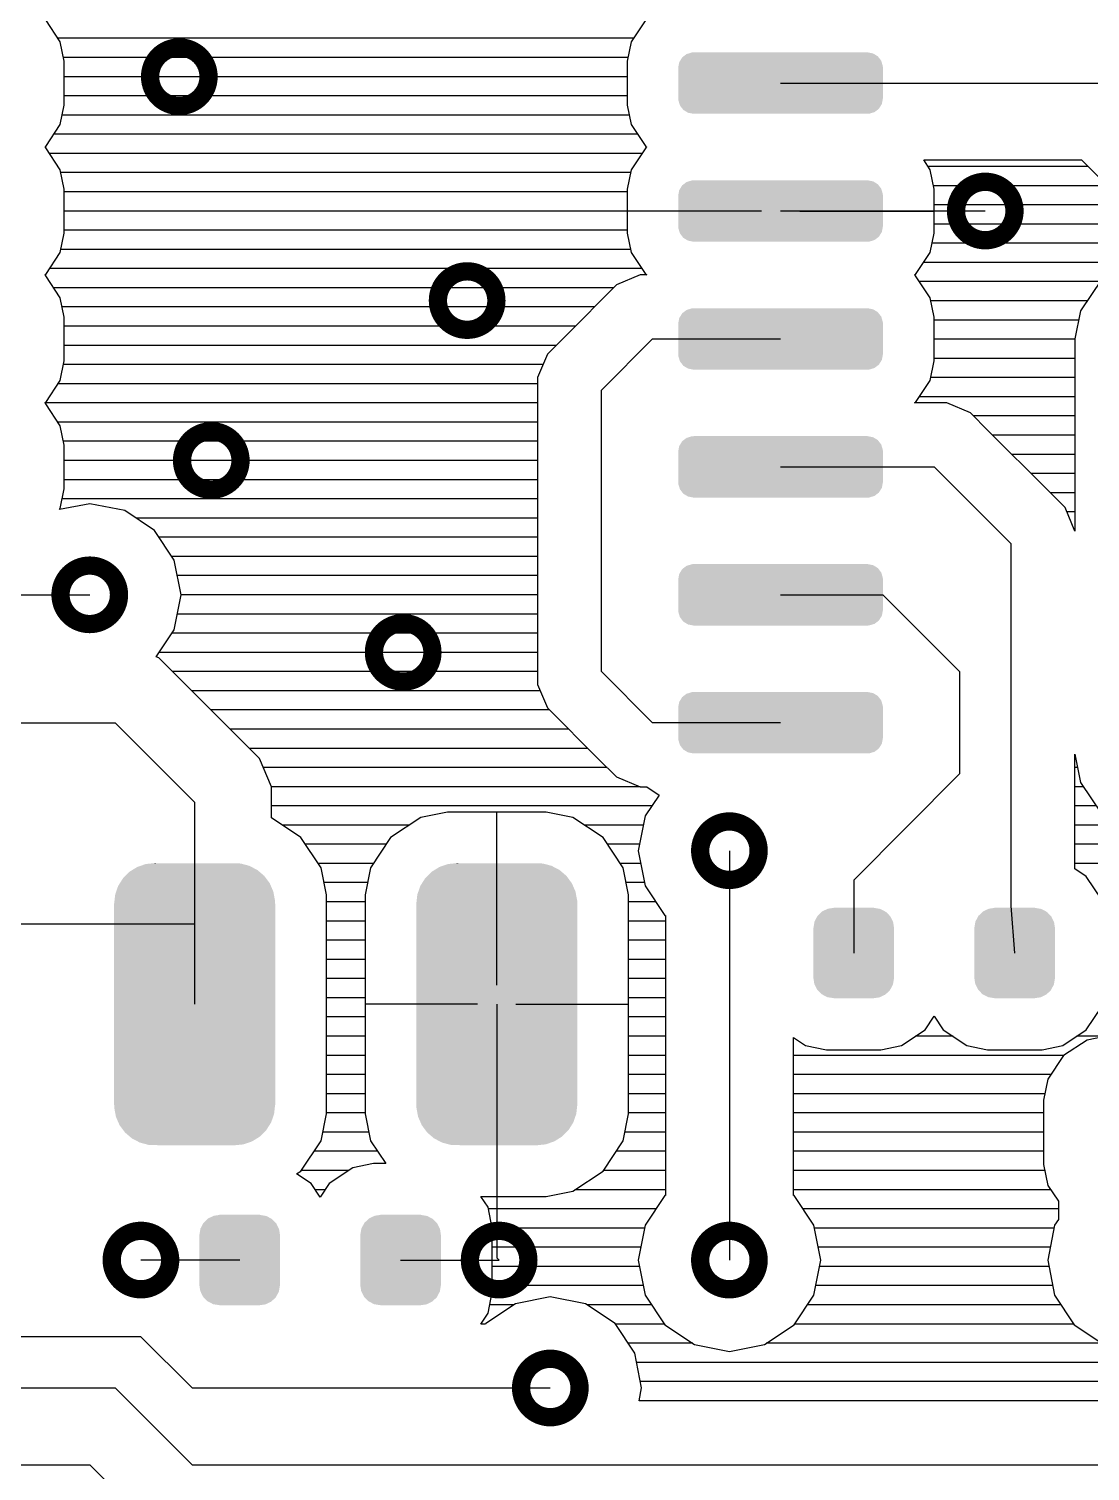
# Model space of a CAD drawing. Extents: x 295 to 953, y 10 to 290.
# Drawn here: x 742.88 to 763.95, y 175.03 to 203.66 of the extents above; entities that cross this region are included whole.
import ezdxf

# ---------------------------------------------------------------- set-up
doc = ezdxf.new("R2010")
doc.units = 0
doc.header["$LTSCALE"] = 5
doc.header["$MEASUREMENT"] = 0
doc.layers.get('0').update_dxf_attribs({"linetype": 'CONTINUOUS', "lineweight": 25})

msp = doc.modelspace()

# ---------------------------------------------------------------- linework, layer by layer
for p, q in [((743.505, 203.406), (743.215, 203.843)), ((755.128, 203.843), (754.838, 203.406)), ((754.884, 203.477), (743.459, 203.477)), ((743.581, 203.02), (743.505, 203.406)), ((754.838, 203.406), (754.757, 203.02)), ((754.772, 203.096), (743.566, 203.096)), ((743.581, 202.151), (743.581, 203.02)), ((754.757, 203.02), (754.757, 202.151)), ((754.757, 202.715), (743.581, 202.715)), ((757.805, 202.588), (764.409, 202.588)), ((754.757, 202.334), (743.581, 202.334)), ((743.505, 201.765), (743.581, 202.151)), ((754.798, 201.953), (743.54, 201.953)), ((754.757, 202.151), (754.838, 201.765)), ((743.215, 201.328), (743.505, 201.765)), ((754.838, 201.765), (755.128, 201.328)), ((743.195, 201.318), (743.215, 201.328)), ((743.215, 201.303), (743.195, 201.318)), ((754.965, 201.572), (743.373, 201.572)), ((755.128, 201.328), (755.148, 201.318)), ((755.148, 201.318), (755.128, 201.303)), ((743.505, 200.866), (743.215, 201.303)), ((755.052, 201.191), (743.292, 201.191)), ((755.128, 201.303), (754.838, 200.866)), ((760.65, 201.064), (763.779, 201.064)), ((760.777, 200.866), (760.65, 201.064)), ((763.779, 201.064), (764.917, 199.921)), ((743.581, 200.48), (743.505, 200.866)), ((754.823, 200.81), (743.515, 200.81)), ((754.838, 200.866), (754.757, 200.48)), ((763.911, 200.932), (760.736, 200.932)), ((760.853, 200.48), (760.777, 200.866)), ((743.581, 199.611), (743.581, 200.48)), ((754.757, 200.48), (754.757, 199.611)), ((764.292, 200.551), (760.843, 200.551)), ((760.853, 199.611), (760.853, 200.48)), ((754.757, 200.429), (743.581, 200.429)), ((764.673, 200.17), (760.853, 200.17)), ((754.757, 200.048), (743.581, 200.048)), ((757.424, 200.048), (754.757, 200.048)), ((761.869, 200.048), (757.805, 200.048)), ((758.186, 200.048), (760.853, 200.048)), ((743.505, 199.225), (743.581, 199.611)), ((754.757, 199.667), (743.581, 199.667)), ((754.757, 199.611), (754.838, 199.225)), ((760.777, 199.225), (760.853, 199.611)), ((764.917, 199.789), (760.853, 199.789)), ((764.917, 199.408), (760.818, 199.408)), ((743.215, 198.788), (743.505, 199.225)), ((754.823, 199.286), (743.515, 199.286)), ((754.838, 199.225), (755.128, 198.788)), ((760.487, 198.788), (760.777, 199.225)), ((764.678, 199.027), (760.645, 199.027)), ((743.195, 198.778), (743.215, 198.788)), ((743.215, 198.763), (743.195, 198.778)), ((743.505, 198.326), (743.215, 198.763)), ((755.052, 198.905), (743.292, 198.905)), ((755.016, 198.778), (754.549, 198.58)), ((755.148, 198.778), (755.016, 198.778)), ((755.128, 198.788), (755.148, 198.778)), ((760.467, 198.778), (760.487, 198.788)), ((760.487, 198.763), (760.467, 198.778)), ((760.777, 198.326), (760.487, 198.763)), ((754.488, 198.524), (743.373, 198.524)), ((754.549, 198.58), (753.533, 197.564)), ((764.15, 198.646), (760.564, 198.646)), ((764.181, 198.697), (763.759, 198.067)), ((743.581, 197.94), (743.505, 198.326)), ((760.853, 197.94), (760.777, 198.326)), ((763.896, 198.265), (760.792, 198.265)), ((754.107, 198.143), (743.54, 198.143)), ((743.581, 197.071), (743.581, 197.94)), ((760.853, 197.071), (760.853, 197.94)), ((763.723, 197.884), (760.853, 197.884)), ((763.759, 198.067), (763.647, 197.508)), ((753.726, 197.762), (743.581, 197.762)), ((753.345, 197.381), (743.581, 197.381)), ((753.533, 197.564), (753.177, 197.208)), ((754.249, 196.492), (755.265, 197.508)), ((755.265, 197.508), (757.805, 197.508)), ((763.647, 197.503), (760.853, 197.503)), ((763.647, 197.508), (763.647, 193.693)), ((743.505, 196.685), (743.581, 197.071)), ((753.177, 197.208), (752.979, 196.741)), ((760.777, 196.685), (760.853, 197.071)), ((763.647, 197.122), (760.853, 197.122)), ((753.086, 197), (743.566, 197)), ((752.979, 196.741), (752.979, 191.153)), ((763.647, 196.741), (760.792, 196.741)), ((743.215, 196.248), (743.505, 196.685)), ((752.979, 196.619), (743.459, 196.619)), ((754.249, 190.904), (754.249, 196.492)), ((760.487, 196.248), (760.777, 196.685)), ((743.195, 196.238), (743.215, 196.248)), ((752.979, 196.238), (743.195, 196.238)), ((743.215, 196.223), (743.195, 196.238)), ((743.505, 195.786), (743.215, 196.223)), ((760.467, 196.238), (760.487, 196.248)), ((761.107, 196.238), (760.467, 196.238)), ((763.647, 196.36), (760.564, 196.36)), ((761.574, 196.04), (761.107, 196.238)), ((761.93, 195.684), (761.574, 196.04)), ((763.647, 195.979), (761.635, 195.979)), ((752.979, 195.857), (743.459, 195.857)), ((743.581, 195.4), (743.505, 195.786)), ((763.098, 194.516), (761.93, 195.684)), ((763.647, 195.598), (762.016, 195.598)), ((752.979, 195.476), (743.566, 195.476)), ((743.581, 194.531), (743.581, 195.4)), ((752.979, 195.095), (743.581, 195.095)), ((763.647, 195.217), (762.397, 195.217)), ((757.805, 194.968), (760.853, 194.968)), ((760.853, 194.968), (762.377, 193.444)), ((763.647, 194.836), (762.778, 194.836)), ((743.505, 194.145), (743.581, 194.531)), ((752.979, 194.714), (743.581, 194.714)), ((763.454, 194.16), (763.098, 194.516)), ((763.647, 194.455), (763.159, 194.455)), ((744.089, 194.236), (743.49, 194.12)), ((752.979, 194.333), (743.54, 194.333)), ((744.785, 194.099), (744.089, 194.236)), ((763.647, 193.693), (763.454, 194.16)), ((743.49, 194.12), (743.505, 194.145)), ((745.374, 193.708), (744.785, 194.099)), ((752.979, 193.952), (745.009, 193.952)), ((763.647, 194.074), (763.49, 194.074)), ((745.766, 193.119), (745.374, 193.708)), ((752.979, 193.571), (745.466, 193.571)), ((762.377, 193.444), (762.377, 186.256)), ((752.979, 193.19), (745.72, 193.19)), ((745.903, 192.428), (745.766, 193.119)), ((752.979, 192.809), (745.826, 192.809)), ((740.533, 192.428), (744.089, 192.428)), ((745.766, 191.732), (745.903, 192.428)), ((752.979, 192.428), (745.903, 192.428)), ((757.805, 192.428), (759.837, 192.428)), ((759.837, 192.428), (761.361, 190.904)), ((752.979, 192.047), (745.826, 192.047)), ((745.41, 191.199), (745.766, 191.732)), ((752.979, 191.666), (745.72, 191.666)), ((745.461, 191.178), (745.41, 191.199)), ((745.893, 190.747), (745.461, 191.178)), ((752.979, 191.285), (745.466, 191.285)), ((752.979, 191.153), (752.979, 190.65)), ((752.979, 190.904), (745.74, 190.904)), ((747.036, 189.604), (745.893, 190.747)), ((755.265, 189.888), (754.249, 190.904)), ((761.361, 190.904), (761.361, 188.872)), ((753.035, 190.523), (746.121, 190.523)), ((752.979, 190.65), (753.177, 190.183)), ((753.177, 190.183), (754.193, 189.167)), ((740.533, 189.888), (744.597, 189.888)), ((744.597, 189.888), (746.172, 188.313)), ((753.218, 190.142), (746.502, 190.142)), ((757.805, 189.888), (755.265, 189.888)), ((753.599, 189.761), (746.883, 189.761)), ((747.462, 189.177), (747.036, 189.604)), ((753.98, 189.38), (747.264, 189.38)), ((747.696, 188.618), (747.462, 189.177)), ((754.361, 188.999), (747.538, 188.999)), ((754.193, 189.167), (754.549, 188.811)), ((763.647, 186.987), (763.647, 189.263)), ((763.647, 189.263), (763.759, 188.704)), ((763.703, 188.999), (763.647, 188.999)), ((754.549, 188.811), (755.016, 188.618)), ((759.258, 186.764), (761.361, 188.872)), ((755.016, 188.618), (747.696, 188.618)), ((747.696, 188.008), (747.696, 188.618)), ((755.016, 188.618), (755.148, 188.618)), ((755.392, 188.45), (755.118, 188.039)), ((755.148, 188.618), (755.392, 188.45)), ((763.82, 188.618), (763.647, 188.618)), ((763.759, 188.704), (764.181, 188.074)), ((746.172, 188.313), (746.172, 184.3)), ((755.245, 188.237), (747.696, 188.237)), ((764.074, 188.237), (763.647, 188.237)), ((747.696, 187.998), (747.696, 188.008)), ((748.28, 187.607), (747.696, 187.998)), ((750.434, 187.856), (747.909, 187.856)), ((750.663, 188.008), (750.063, 187.607)), ((751.191, 188.115), (750.663, 188.008)), ((753.152, 188.115), (751.191, 188.115)), ((752.171, 184.681), (752.171, 188.115)), ((753.68, 188.008), (753.152, 188.115)), ((754.28, 187.607), (753.68, 188.008)), ((755.082, 187.856), (753.914, 187.856)), ((755.118, 188.039), (754.981, 187.348)), ((764.511, 187.856), (763.647, 187.856)), ((748.681, 187.008), (748.28, 187.607)), ((750.063, 187.607), (749.662, 187.008)), ((754.681, 187.008), (754.28, 187.607)), ((749.972, 187.475), (748.372, 187.475)), ((755.006, 187.475), (754.371, 187.475)), ((754.981, 187.348), (755.118, 186.652)), ((756.789, 187.348), (756.789, 179.22)), ((771.821, 187.475), (763.647, 187.475)), ((749.718, 187.094), (748.626, 187.094)), ((748.788, 186.474), (748.681, 187.008)), ((749.662, 187.008), (749.555, 186.474)), ((755.031, 187.094), (754.625, 187.094)), ((754.788, 186.474), (754.681, 187.008)), ((771.928, 187.094), (763.647, 187.094)), ((749.601, 186.713), (748.742, 186.713)), ((755.108, 186.713), (754.742, 186.713)), ((759.258, 186.764), (759.258, 185.316)), ((763.876, 186.835), (763.647, 186.987)), ((764.191, 186.368), (763.876, 186.835)), ((748.788, 182.121), (748.788, 186.474)), ((749.555, 186.474), (749.555, 182.121)), ((754.788, 182.121), (754.788, 186.474)), ((755.118, 186.652), (755.509, 186.063)), ((749.555, 186.332), (748.788, 186.332)), ((755.331, 186.332), (754.788, 186.332)), ((762.377, 186.256), (762.453, 185.316)), ((740.533, 185.895), (746.172, 185.895)), ((746.172, 185.895), (746.172, 184.3)), ((749.555, 185.951), (748.788, 185.951)), ((755.519, 185.951), (754.788, 185.951)), ((755.509, 186.063), (755.519, 186.058)), ((755.519, 186.058), (755.519, 180.505)), ((749.555, 185.57), (748.788, 185.57)), ((755.519, 185.57), (754.788, 185.57)), ((749.555, 185.189), (748.788, 185.189)), ((755.519, 185.189), (754.788, 185.189)), ((749.555, 184.808), (748.788, 184.808)), ((755.519, 184.808), (754.788, 184.808)), ((749.555, 184.427), (748.788, 184.427)), ((755.519, 184.427), (754.788, 184.427)), ((751.79, 184.3), (749.555, 184.3)), ((752.171, 184.3), (752.171, 179.266)), ((752.552, 184.3), (754.788, 184.3)), ((763.876, 183.792), (764.191, 184.259)), ((749.555, 184.046), (748.788, 184.046)), ((752.171, 183.919), (752.171, 180.48)), ((755.519, 184.046), (754.788, 184.046)), ((760.675, 183.792), (760.853, 184.061)), ((760.868, 184.046), (760.843, 184.046)), ((760.853, 184.061), (761.036, 183.792)), ((749.555, 183.665), (748.788, 183.665)), ((755.519, 183.665), (754.788, 183.665)), ((758.059, 180.505), (758.059, 183.64)), ((758.059, 183.64), (758.303, 183.482)), ((760.208, 183.482), (760.675, 183.792)), ((761.229, 183.665), (760.482, 183.665)), ((761.036, 183.792), (761.503, 183.482)), ((763.408, 183.482), (763.876, 183.792)), ((763.891, 183.589), (763.424, 183.279)), ((764.247, 183.665), (763.683, 183.665)), ((764.302, 183.675), (763.891, 183.589)), ((749.555, 183.284), (748.788, 183.284)), ((755.519, 183.284), (754.788, 183.284)), ((763.429, 183.284), (758.059, 183.284)), ((758.303, 183.482), (758.714, 183.396)), ((758.714, 183.396), (759.796, 183.396)), ((759.796, 183.396), (760.208, 183.482)), ((761.503, 183.482), (761.915, 183.396)), ((761.915, 183.396), (762.997, 183.396)), ((762.997, 183.396), (763.408, 183.482)), ((763.424, 183.279), (763.109, 182.812)), ((749.555, 182.903), (748.788, 182.903)), ((755.519, 182.903), (754.788, 182.903)), ((763.17, 182.903), (758.059, 182.903)), ((763.109, 182.812), (763.027, 182.395)), ((749.555, 182.522), (748.788, 182.522)), ((755.519, 182.522), (754.788, 182.522)), ((763.053, 182.522), (758.059, 182.522)), ((749.555, 182.141), (748.788, 182.141)), ((755.519, 182.141), (754.788, 182.141)), ((763.027, 182.141), (758.059, 182.141)), ((763.027, 182.395), (763.027, 181.12)), ((748.681, 181.587), (748.788, 182.121)), ((749.555, 182.121), (749.662, 181.587)), ((754.681, 181.587), (754.788, 182.121)), ((748.28, 180.988), (748.681, 181.587)), ((749.626, 181.76), (748.717, 181.76)), ((749.662, 181.587), (749.967, 181.135)), ((754.28, 180.988), (754.681, 181.587)), ((755.519, 181.76), (754.716, 181.76)), ((763.027, 181.76), (758.059, 181.76)), ((749.804, 181.379), (748.539, 181.379)), ((755.519, 181.379), (754.539, 181.379)), ((763.027, 181.379), (758.059, 181.379)), ((748.194, 180.932), (748.28, 180.988)), ((749.23, 180.998), (748.285, 180.998)), ((749.311, 181.049), (748.844, 180.739)), ((749.723, 181.135), (749.311, 181.049)), ((749.967, 181.135), (749.723, 181.135)), ((753.68, 180.587), (754.28, 180.988)), ((755.519, 180.998), (754.285, 180.998)), ((763.053, 180.998), (758.059, 180.998)), ((763.027, 181.12), (763.109, 180.703)), ((748.483, 180.739), (748.194, 180.932)), ((748.661, 180.47), (748.483, 180.739)), ((748.844, 180.739), (748.661, 180.47)), ((763.109, 180.703), (763.322, 180.388)), ((748.758, 180.617), (748.57, 180.617)), ((751.999, 180.272), (751.856, 180.48)), ((751.856, 180.48), (753.152, 180.48)), ((753.152, 180.48), (753.68, 180.587)), ((755.519, 180.617), (753.721, 180.617)), ((755.509, 180.5), (755.118, 179.911)), ((755.519, 180.505), (755.509, 180.5)), ((763.17, 180.617), (758.059, 180.617)), ((758.074, 180.5), (758.059, 180.505)), ((758.466, 179.911), (758.074, 180.5)), ((752.08, 179.855), (751.999, 180.272)), ((755.331, 180.236), (752.004, 180.236)), ((763.322, 180.236), (758.252, 180.236)), ((763.322, 180.388), (763.322, 180.023)), ((755.108, 179.855), (752.08, 179.855)), ((752.08, 178.58), (752.08, 179.855)), ((755.118, 179.911), (754.981, 179.22)), ((758.603, 179.22), (758.466, 179.911)), ((763.236, 179.855), (758.476, 179.855)), ((763.246, 179.911), (763.109, 179.22)), ((763.322, 180.023), (763.246, 179.911)), ((755.031, 179.474), (752.08, 179.474)), ((752.171, 179.266), (752.217, 179.22)), ((763.159, 179.474), (758.552, 179.474)), ((747.066, 179.22), (745.105, 179.22)), ((750.261, 179.22), (752.217, 179.22)), ((750.642, 179.22), (752.08, 179.22)), ((755.006, 179.093), (752.08, 179.093)), ((754.981, 179.22), (755.118, 178.524)), ((758.466, 178.524), (758.603, 179.22)), ((763.134, 179.093), (758.577, 179.093)), ((763.109, 179.22), (763.246, 178.524)), ((755.082, 178.712), (752.08, 178.712)), ((763.21, 178.712), (758.501, 178.712)), ((751.999, 178.163), (752.08, 178.58)), ((753.233, 178.488), (752.542, 178.351)), ((753.929, 178.351), (753.233, 178.488)), ((755.118, 178.524), (755.509, 177.935)), ((758.074, 177.935), (758.466, 178.524)), ((763.246, 178.524), (763.637, 177.935)), ((751.851, 177.95), (751.999, 178.163)), ((752.542, 178.351), (751.953, 177.96)), ((752.507, 178.331), (752.029, 178.331)), ((754.518, 177.96), (753.929, 178.351)), ((755.245, 178.331), (753.965, 178.331)), ((763.373, 178.331), (758.339, 178.331)), ((751.948, 177.95), (751.851, 177.95)), ((751.948, 177.95), (751.851, 177.95)), ((751.953, 177.96), (751.948, 177.95)), ((754.91, 177.371), (754.518, 177.96)), ((755.504, 177.95), (754.523, 177.95)), ((755.509, 177.935), (756.098, 177.544)), ((757.485, 177.544), (758.074, 177.935)), ((763.632, 177.95), (758.079, 177.95)), ((763.637, 177.935), (764.226, 177.544)), ((745.105, 177.696), (736.977, 177.696)), ((745.105, 177.696), (746.121, 176.68)), ((756.063, 177.569), (754.783, 177.569)), ((756.098, 177.544), (756.789, 177.406)), ((756.789, 177.406), (757.485, 177.544)), ((764.191, 177.569), (757.521, 177.569)), ((755.047, 176.68), (754.91, 177.371)), ((775.702, 177.188), (754.945, 177.188)), ((775.646, 176.807), (755.021, 176.807)), ((734.437, 176.68), (744.597, 176.68)), ((744.597, 176.68), (746.121, 175.156)), ((746.121, 176.68), (753.233, 176.68)), ((754.996, 176.426), (755.047, 176.68)), ((775.265, 176.426), (754.996, 176.426)), ((775.265, 176.426), (754.996, 176.426)), ((727.071, 175.156), (744.089, 175.156)), ((744.089, 175.156), (745.613, 173.632)), ((746.121, 175.156), (775.788, 175.156))]:
    msp.add_line(p, q)
at = {"const_width": 0.363}
for points in [[(746.448, 202.715, -1), (745.287, 202.715, -1)], [(762.45, 200.048, -1), (761.289, 200.048, -1)], [(752.163, 198.27, -1), (751.002, 198.27, -1)], [(747.083, 195.095, -1), (745.922, 195.095, -1)], [(744.67, 192.428, -1), (743.509, 192.428, -1)], [(750.893, 191.285, -1), (749.732, 191.285, -1)], [(757.37, 187.348, -1), (756.209, 187.348, -1)], [(745.686, 179.22, -1), (744.525, 179.22, -1)], [(752.798, 179.22, -1), (751.637, 179.22, -1)], [(757.37, 179.22, -1), (756.209, 179.22, -1)], [(753.814, 176.68, -1), (752.653, 176.68, -1)]]:
    msp.add_lwpolyline(points, format="xyb", close=True, dxfattribs=at)
for points in [[(759.813, 203.002), (759.804, 203.032), (755.793, 203.002), (755.812, 203.032)], [(759.804, 203.032), (759.754, 203.096), (755.812, 203.032), (755.851, 203.096)], [(759.754, 203.096), (759.736, 203.12), (755.851, 203.096), (755.881, 203.12)], [(759.736, 203.12), (759.663, 203.164), (755.881, 203.12), (755.939, 203.164)], [(759.663, 203.164), (759.641, 203.177), (755.939, 203.164), (755.984, 203.177)], [(759.641, 203.177), (759.542, 203.196), (755.984, 203.177), (756.045, 203.196)], [(759.542, 203.196), (759.532, 203.198), (756.045, 203.196), (756.078, 203.198)], [(759.837, 202.893), (759.835, 202.926), (755.773, 202.893), (755.779, 202.926)], [(759.837, 202.283), (759.837, 202.893), (755.773, 202.283), (755.773, 202.893)], [(759.835, 202.926), (759.813, 203.002), (755.779, 202.926), (755.793, 203.002)], [(759.831, 202.25), (759.837, 202.283), (755.775, 202.25), (755.773, 202.283)], [(759.817, 202.174), (759.831, 202.25), (755.798, 202.174), (755.775, 202.25)], [(759.799, 202.144), (759.817, 202.174), (755.807, 202.144), (755.798, 202.174)], [(759.759, 202.08), (759.799, 202.144), (755.856, 202.08), (755.807, 202.144)], [(759.729, 202.056), (759.759, 202.08), (755.874, 202.056), (755.856, 202.08)], [(759.671, 202.012), (759.729, 202.056), (755.947, 202.012), (755.874, 202.056)], [(759.627, 201.999), (759.671, 202.012), (755.969, 201.999), (755.947, 202.012)], [(759.565, 201.98), (759.627, 201.999), (756.068, 201.98), (755.969, 201.999)], [(759.532, 201.978), (759.565, 201.98), (756.078, 201.978), (756.068, 201.98)], [(759.835, 200.386), (759.813, 200.462), (755.779, 200.386), (755.793, 200.462)], [(759.813, 200.462), (759.804, 200.492), (755.793, 200.462), (755.812, 200.492)], [(759.804, 200.492), (759.754, 200.556), (755.812, 200.492), (755.851, 200.556)], [(759.754, 200.556), (759.736, 200.58), (755.851, 200.556), (755.881, 200.58)], [(759.736, 200.58), (759.663, 200.624), (755.881, 200.58), (755.939, 200.624)], [(759.663, 200.624), (759.641, 200.637), (755.939, 200.624), (755.984, 200.637)], [(759.641, 200.637), (759.542, 200.656), (755.984, 200.637), (756.045, 200.656)], [(759.542, 200.656), (759.532, 200.658), (756.045, 200.656), (756.078, 200.658)], [(759.837, 200.353), (759.835, 200.386), (755.773, 200.353), (755.779, 200.386)], [(759.837, 199.743), (759.837, 200.353), (755.773, 199.743), (755.773, 200.353)], [(759.831, 199.71), (759.837, 199.743), (755.775, 199.71), (755.773, 199.743)], [(759.817, 199.634), (759.831, 199.71), (755.798, 199.634), (755.775, 199.71)], [(759.799, 199.604), (759.817, 199.634), (755.807, 199.604), (755.798, 199.634)], [(759.759, 199.54), (759.799, 199.604), (755.856, 199.54), (755.807, 199.604)], [(759.729, 199.516), (759.759, 199.54), (755.874, 199.516), (755.856, 199.54)], [(759.671, 199.472), (759.729, 199.516), (755.947, 199.472), (755.874, 199.516)], [(759.627, 199.459), (759.671, 199.472), (755.969, 199.459), (755.947, 199.472)], [(759.565, 199.44), (759.627, 199.459), (756.068, 199.44), (755.969, 199.459)], [(759.532, 199.438), (759.565, 199.44), (756.078, 199.438), (756.068, 199.44)], [(759.835, 197.846), (759.813, 197.922), (755.779, 197.846), (755.793, 197.922)], [(759.813, 197.922), (759.804, 197.952), (755.793, 197.922), (755.812, 197.952)], [(759.804, 197.952), (759.754, 198.016), (755.812, 197.952), (755.851, 198.016)], [(759.754, 198.016), (759.736, 198.04), (755.851, 198.016), (755.881, 198.04)], [(759.736, 198.04), (759.663, 198.084), (755.881, 198.04), (755.939, 198.084)], [(759.663, 198.084), (759.641, 198.097), (755.939, 198.084), (755.984, 198.097)], [(759.641, 198.097), (759.542, 198.116), (755.984, 198.097), (756.045, 198.116)], [(759.542, 198.116), (759.532, 198.118), (756.045, 198.116), (756.078, 198.118)], [(759.837, 197.813), (759.835, 197.846), (755.773, 197.813), (755.779, 197.846)], [(759.837, 197.203), (759.837, 197.813), (755.773, 197.203), (755.773, 197.813)], [(759.831, 197.17), (759.837, 197.203), (755.775, 197.17), (755.773, 197.203)], [(759.817, 197.094), (759.831, 197.17), (755.798, 197.094), (755.775, 197.17)], [(759.799, 197.064), (759.817, 197.094), (755.807, 197.064), (755.798, 197.094)], [(759.759, 197), (759.799, 197.064), (755.856, 197), (755.807, 197.064)], [(759.729, 196.976), (759.759, 197), (755.874, 196.976), (755.856, 197)], [(759.671, 196.932), (759.729, 196.976), (755.947, 196.932), (755.874, 196.976)], [(759.627, 196.919), (759.671, 196.932), (755.969, 196.919), (755.947, 196.932)], [(759.565, 196.9), (759.627, 196.919), (756.068, 196.9), (755.969, 196.919)], [(759.532, 196.898), (759.565, 196.9), (756.078, 196.898), (756.068, 196.9)], [(759.837, 195.273), (759.835, 195.306), (755.773, 195.273), (755.779, 195.306)], [(759.835, 195.306), (759.813, 195.382), (755.779, 195.306), (755.793, 195.382)], [(759.813, 195.382), (759.804, 195.412), (755.793, 195.382), (755.812, 195.412)], [(759.804, 195.412), (759.754, 195.476), (755.812, 195.412), (755.851, 195.476)], [(759.754, 195.476), (759.736, 195.5), (755.851, 195.476), (755.881, 195.5)], [(759.736, 195.5), (759.663, 195.544), (755.881, 195.5), (755.939, 195.544)], [(759.663, 195.544), (759.641, 195.557), (755.939, 195.544), (755.984, 195.557)], [(759.641, 195.557), (759.542, 195.576), (755.984, 195.557), (756.045, 195.576)], [(759.542, 195.576), (759.532, 195.578), (756.045, 195.576), (756.078, 195.578)], [(759.837, 194.663), (759.837, 195.273), (755.773, 194.663), (755.773, 195.273)], [(759.831, 194.63), (759.837, 194.663), (755.775, 194.63), (755.773, 194.663)], [(759.817, 194.554), (759.831, 194.63), (755.798, 194.554), (755.775, 194.63)], [(759.799, 194.524), (759.817, 194.554), (755.807, 194.524), (755.798, 194.554)], [(759.759, 194.46), (759.799, 194.524), (755.856, 194.46), (755.807, 194.524)], [(759.729, 194.436), (759.759, 194.46), (755.874, 194.436), (755.856, 194.46)], [(759.671, 194.392), (759.729, 194.436), (755.947, 194.392), (755.874, 194.436)], [(759.627, 194.379), (759.671, 194.392), (755.969, 194.379), (755.947, 194.392)], [(759.565, 194.36), (759.627, 194.379), (756.068, 194.36), (755.969, 194.379)], [(759.532, 194.358), (759.565, 194.36), (756.078, 194.358), (756.068, 194.36)], [(759.663, 193.004), (759.641, 193.017), (755.939, 193.004), (755.984, 193.017)], [(759.641, 193.017), (759.542, 193.036), (755.984, 193.017), (756.045, 193.036)], [(759.542, 193.036), (759.532, 193.038), (756.045, 193.036), (756.078, 193.038)], [(759.837, 192.733), (759.835, 192.766), (755.773, 192.733), (755.779, 192.766)], [(759.837, 192.123), (759.837, 192.733), (755.773, 192.123), (755.773, 192.733)], [(759.835, 192.766), (759.813, 192.842), (755.779, 192.766), (755.793, 192.842)], [(759.813, 192.842), (759.804, 192.872), (755.793, 192.842), (755.812, 192.872)], [(759.804, 192.872), (759.754, 192.936), (755.812, 192.872), (755.851, 192.936)], [(759.754, 192.936), (759.736, 192.96), (755.851, 192.936), (755.881, 192.96)], [(759.736, 192.96), (759.663, 193.004), (755.881, 192.96), (755.939, 193.004)], [(759.831, 192.09), (759.837, 192.123), (755.775, 192.09), (755.773, 192.123)], [(759.817, 192.014), (759.831, 192.09), (755.798, 192.014), (755.775, 192.09)], [(759.799, 191.984), (759.817, 192.014), (755.807, 191.984), (755.798, 192.014)], [(759.759, 191.92), (759.799, 191.984), (755.856, 191.92), (755.807, 191.984)], [(759.729, 191.896), (759.759, 191.92), (755.874, 191.896), (755.856, 191.92)], [(759.671, 191.852), (759.729, 191.896), (755.947, 191.852), (755.874, 191.896)], [(759.627, 191.839), (759.671, 191.852), (755.969, 191.839), (755.947, 191.852)], [(759.565, 191.82), (759.627, 191.839), (756.068, 191.82), (755.969, 191.839)], [(759.532, 191.818), (759.565, 191.82), (756.078, 191.818), (756.068, 191.82)], [(759.736, 190.42), (759.663, 190.464), (755.881, 190.42), (755.939, 190.464)], [(759.663, 190.464), (759.641, 190.477), (755.939, 190.464), (755.984, 190.477)], [(759.641, 190.477), (759.542, 190.496), (755.984, 190.477), (756.045, 190.496)], [(759.542, 190.496), (759.532, 190.498), (756.045, 190.496), (756.078, 190.498)], [(759.837, 190.193), (759.835, 190.226), (755.773, 190.193), (755.779, 190.226)], [(759.837, 189.583), (759.837, 190.193), (755.773, 189.583), (755.773, 190.193)], [(759.835, 190.226), (759.813, 190.302), (755.779, 190.226), (755.793, 190.302)], [(759.813, 190.302), (759.804, 190.332), (755.793, 190.302), (755.812, 190.332)], [(759.804, 190.332), (759.754, 190.396), (755.812, 190.332), (755.851, 190.396)], [(759.754, 190.396), (759.736, 190.42), (755.851, 190.396), (755.881, 190.42)], [(759.831, 189.55), (759.837, 189.583), (755.775, 189.55), (755.773, 189.583)], [(759.817, 189.474), (759.831, 189.55), (755.798, 189.474), (755.775, 189.55)], [(759.799, 189.444), (759.817, 189.474), (755.807, 189.444), (755.798, 189.474)], [(759.759, 189.38), (759.799, 189.444), (755.856, 189.38), (755.807, 189.444)], [(759.729, 189.356), (759.759, 189.38), (755.874, 189.356), (755.856, 189.38)], [(759.671, 189.312), (759.729, 189.356), (755.947, 189.312), (755.874, 189.356)], [(759.627, 189.299), (759.671, 189.312), (755.969, 189.299), (755.947, 189.312)], [(759.565, 189.28), (759.627, 189.299), (756.068, 189.28), (755.969, 189.299)], [(759.532, 189.278), (759.565, 189.28), (756.078, 189.278), (756.068, 189.28)], [(747.419, 186.963), (747.303, 187.024), (744.933, 186.963), (745.031, 187.024)], [(747.303, 187.024), (747.26, 187.047), (745.031, 187.024), (745.098, 187.047)], [(747.26, 187.047), (747.125, 187.083), (745.098, 187.047), (745.202, 187.083)], [(747.125, 187.083), (747.086, 187.093), (745.202, 187.083), (745.301, 187.093)], [(747.086, 187.093), (746.906, 187.099), (745.301, 187.093), (745.358, 187.099)], [(745.437, 187.099), (745.381, 187.101), (745.358, 187.099), (745.381, 187.101)], [(753.419, 186.963), (753.303, 187.024), (750.933, 186.963), (751.031, 187.024)], [(753.303, 187.024), (753.259, 187.047), (751.031, 187.024), (751.097, 187.047)], [(753.259, 187.047), (753.125, 187.083), (751.097, 187.047), (751.201, 187.083)], [(753.125, 187.083), (753.085, 187.093), (751.201, 187.083), (751.301, 187.093)], [(753.085, 187.093), (752.905, 187.099), (751.301, 187.093), (751.357, 187.099)], [(751.436, 187.099), (751.38, 187.101), (751.357, 187.099), (751.38, 187.101)], [(747.663, 186.701), (747.588, 186.802), (744.687, 186.701), (744.751, 186.802)], [(747.588, 186.802), (747.556, 186.846), (744.751, 186.802), (744.794, 186.846)], [(747.556, 186.846), (747.459, 186.929), (744.794, 186.846), (744.878, 186.929)], [(747.459, 186.929), (747.419, 186.963), (744.878, 186.929), (744.933, 186.963)], [(753.662, 186.701), (753.587, 186.802), (750.686, 186.701), (750.75, 186.802)], [(753.587, 186.802), (753.555, 186.846), (750.75, 186.802), (750.794, 186.846)], [(753.555, 186.846), (753.458, 186.929), (750.794, 186.846), (750.878, 186.929)], [(753.458, 186.929), (753.419, 186.963), (750.878, 186.929), (750.933, 186.963)], [(747.767, 186.359), (747.745, 186.48), (744.581, 186.359), (744.595, 186.48)], [(747.745, 186.48), (747.734, 186.536), (744.595, 186.48), (744.614, 186.536)], [(747.734, 186.536), (747.685, 186.65), (744.614, 186.536), (744.654, 186.65)], [(747.685, 186.65), (747.663, 186.701), (744.654, 186.65), (744.687, 186.701)], [(753.767, 186.359), (753.744, 186.48), (750.58, 186.359), (750.594, 186.48)], [(753.744, 186.48), (753.734, 186.536), (750.594, 186.48), (750.614, 186.536)], [(753.734, 186.536), (753.684, 186.65), (750.614, 186.536), (750.654, 186.65)], [(753.684, 186.65), (753.662, 186.701), (750.654, 186.65), (750.686, 186.701)], [(747.772, 182.301), (747.772, 186.299), (744.572, 182.301), (744.572, 186.299)], [(747.77, 186.302), (747.767, 186.359), (744.574, 186.302), (744.581, 186.359)], [(747.77, 186.299), (747.77, 186.302), (744.574, 186.299), (744.574, 186.302)], [(753.772, 182.301), (753.772, 186.299), (750.571, 182.301), (750.571, 186.299)], [(753.769, 186.302), (753.767, 186.359), (750.574, 186.302), (750.58, 186.359)], [(753.769, 186.299), (753.769, 186.302), (750.574, 186.299), (750.574, 186.302)], [(759.897, 186.133), (759.881, 186.141), (758.622, 186.133), (758.63, 186.141)], [(759.881, 186.141), (759.785, 186.192), (758.63, 186.141), (758.736, 186.192)], [(759.785, 186.192), (759.759, 186.196), (758.736, 186.192), (758.745, 186.196)], [(759.759, 186.196), (759.659, 186.212), (758.745, 186.196), (758.857, 186.212)], [(759.659, 186.212), (759.659, 186.215), (758.857, 186.212), (758.857, 186.215)], [(763.093, 186.133), (763.077, 186.141), (761.817, 186.133), (761.826, 186.141)], [(763.077, 186.141), (762.98, 186.192), (761.826, 186.141), (761.931, 186.192)], [(762.98, 186.192), (762.954, 186.196), (761.931, 186.192), (761.94, 186.196)], [(762.954, 186.196), (762.855, 186.212), (761.94, 186.196), (762.052, 186.212)], [(762.855, 186.212), (762.855, 186.215), (762.052, 186.212), (762.052, 186.215)], [(760.058, 185.816), (760.041, 185.928), (758.458, 185.816), (758.477, 185.928)], [(760.041, 185.928), (760.035, 185.941), (758.477, 185.928), (758.479, 185.941)], [(760.035, 185.941), (759.986, 186.042), (758.479, 185.941), (758.533, 186.042)], [(759.986, 186.042), (759.975, 186.054), (758.533, 186.042), (758.539, 186.054)], [(759.975, 186.054), (759.897, 186.133), (758.539, 186.054), (758.622, 186.133)], [(763.253, 185.816), (763.236, 185.928), (761.653, 185.816), (761.672, 185.928)], [(763.236, 185.928), (763.23, 185.941), (761.672, 185.928), (761.674, 185.941)], [(763.23, 185.941), (763.181, 186.042), (761.674, 185.941), (761.728, 186.042)], [(763.181, 186.042), (763.17, 186.054), (761.728, 186.042), (761.734, 186.054)], [(763.17, 186.054), (763.093, 186.133), (761.734, 186.054), (761.817, 186.133)], [(760.058, 185.814), (760.058, 185.816), (758.458, 185.814), (758.458, 185.816)], [(760.058, 184.818), (760.058, 185.814), (758.458, 184.818), (758.458, 185.814)], [(763.253, 185.814), (763.253, 185.816), (761.653, 185.814), (761.653, 185.816)], [(763.253, 184.818), (763.253, 185.814), (761.653, 184.818), (761.653, 185.814)], [(760.058, 184.816), (760.058, 184.818), (758.458, 184.816), (758.458, 184.818)], [(760.039, 184.704), (760.058, 184.816), (758.475, 184.704), (758.458, 184.816)], [(760.037, 184.691), (760.039, 184.704), (758.481, 184.691), (758.475, 184.704)], [(763.253, 184.816), (763.253, 184.818), (761.653, 184.816), (761.653, 184.818)], [(763.234, 184.704), (763.253, 184.816), (761.67, 184.704), (761.653, 184.816)], [(763.232, 184.691), (763.234, 184.704), (761.677, 184.691), (761.67, 184.704)], [(759.983, 184.59), (760.037, 184.691), (758.53, 184.59), (758.481, 184.691)], [(759.977, 184.578), (759.983, 184.59), (758.541, 184.578), (758.53, 184.59)], [(759.894, 184.499), (759.977, 184.578), (758.619, 184.499), (758.541, 184.578)], [(759.886, 184.491), (759.894, 184.499), (758.635, 184.491), (758.619, 184.499)], [(759.78, 184.44), (759.886, 184.491), (758.731, 184.44), (758.635, 184.491)], [(759.771, 184.436), (759.78, 184.44), (758.757, 184.436), (758.731, 184.44)], [(759.659, 184.42), (759.771, 184.436), (758.857, 184.42), (758.757, 184.436)], [(759.659, 184.417), (759.659, 184.42), (758.857, 184.417), (758.857, 184.42)], [(763.179, 184.59), (763.232, 184.691), (761.726, 184.59), (761.677, 184.691)], [(763.173, 184.578), (763.179, 184.59), (761.737, 184.578), (761.726, 184.59)], [(763.09, 184.499), (763.173, 184.578), (761.814, 184.499), (761.737, 184.578)], [(763.081, 184.491), (763.09, 184.499), (761.83, 184.491), (761.814, 184.499)], [(762.975, 184.44), (763.081, 184.491), (761.927, 184.44), (761.83, 184.491)], [(762.966, 184.436), (762.975, 184.44), (761.953, 184.436), (761.927, 184.44)], [(762.855, 184.42), (762.966, 184.436), (762.052, 184.42), (761.953, 184.436)], [(762.855, 184.417), (762.855, 184.42), (762.052, 184.417), (762.052, 184.42)], [(747.77, 182.298), (747.77, 182.301), (744.574, 182.298), (744.574, 182.301)], [(747.763, 182.241), (747.77, 182.298), (744.576, 182.241), (744.574, 182.298)], [(747.749, 182.12), (747.763, 182.241), (744.599, 182.12), (744.576, 182.241)], [(753.769, 182.298), (753.769, 182.301), (750.574, 182.298), (750.574, 182.301)], [(753.763, 182.241), (753.769, 182.298), (750.576, 182.241), (750.574, 182.298)], [(753.749, 182.12), (753.763, 182.241), (750.598, 182.12), (750.576, 182.241)], [(747.73, 182.064), (747.749, 182.12), (744.609, 182.064), (744.599, 182.12)], [(747.69, 181.95), (747.73, 182.064), (744.659, 181.95), (744.609, 182.064)], [(747.657, 181.899), (747.69, 181.95), (744.681, 181.899), (744.659, 181.95)], [(747.593, 181.798), (747.657, 181.899), (744.756, 181.798), (744.681, 181.899)], [(753.729, 182.064), (753.749, 182.12), (750.609, 182.064), (750.598, 182.12)], [(753.689, 181.95), (753.729, 182.064), (750.659, 181.95), (750.609, 182.064)], [(753.657, 181.899), (753.689, 181.95), (750.681, 181.899), (750.659, 181.95)], [(753.593, 181.798), (753.657, 181.899), (750.755, 181.798), (750.681, 181.899)], [(747.549, 181.754), (747.593, 181.798), (744.788, 181.754), (744.756, 181.798)], [(747.466, 181.671), (747.549, 181.754), (744.885, 181.671), (744.788, 181.754)], [(747.411, 181.637), (747.466, 181.671), (744.925, 181.637), (744.885, 181.671)], [(747.313, 181.576), (747.411, 181.637), (745.041, 181.576), (744.925, 181.637)], [(747.246, 181.553), (747.313, 181.576), (745.084, 181.553), (745.041, 181.576)], [(747.142, 181.517), (747.246, 181.553), (745.219, 181.517), (745.084, 181.553)], [(753.549, 181.754), (753.593, 181.798), (750.788, 181.754), (750.755, 181.798)], [(753.465, 181.671), (753.549, 181.754), (750.885, 181.671), (750.788, 181.754)], [(753.41, 181.637), (753.465, 181.671), (750.924, 181.637), (750.885, 181.671)], [(753.312, 181.576), (753.41, 181.637), (751.04, 181.576), (750.924, 181.637)], [(753.246, 181.553), (753.312, 181.576), (751.084, 181.553), (751.04, 181.576)], [(753.142, 181.517), (753.246, 181.553), (751.218, 181.517), (751.084, 181.553)], [(747.044, 181.507), (747.142, 181.517), (745.258, 181.507), (745.219, 181.517)], [(746.987, 181.501), (747.044, 181.507), (745.438, 181.501), (745.258, 181.507)], [(746.963, 181.498), (746.987, 181.501), (746.963, 181.498), (746.906, 181.501)], [(753.043, 181.507), (753.142, 181.517), (751.258, 181.507), (751.218, 181.517)], [(752.987, 181.501), (753.043, 181.507), (751.438, 181.501), (751.258, 181.507)], [(752.963, 181.498), (752.987, 181.501), (752.963, 181.498), (752.905, 181.501)], [(747.849, 179.832), (747.843, 179.845), (746.285, 179.832), (746.287, 179.845)], [(747.843, 179.845), (747.794, 179.946), (746.287, 179.845), (746.341, 179.946)], [(747.794, 179.946), (747.783, 179.958), (746.341, 179.946), (746.347, 179.958)], [(747.783, 179.958), (747.705, 180.037), (746.347, 179.958), (746.43, 180.037)], [(747.705, 180.037), (747.689, 180.045), (746.43, 180.037), (746.438, 180.045)], [(747.689, 180.045), (747.593, 180.096), (746.438, 180.045), (746.544, 180.096)], [(747.593, 180.096), (747.567, 180.1), (746.544, 180.096), (746.553, 180.1)], [(747.567, 180.1), (747.467, 180.116), (746.553, 180.1), (746.665, 180.116)], [(747.467, 180.116), (747.467, 180.119), (746.665, 180.116), (746.665, 180.119)], [(751.044, 179.832), (751.038, 179.845), (749.48, 179.832), (749.482, 179.845)], [(751.038, 179.845), (750.989, 179.946), (749.482, 179.845), (749.536, 179.946)], [(750.989, 179.946), (750.978, 179.958), (749.536, 179.946), (749.542, 179.958)], [(750.978, 179.958), (750.901, 180.037), (749.542, 179.958), (749.625, 180.037)], [(750.901, 180.037), (750.885, 180.045), (749.625, 180.037), (749.634, 180.045)], [(750.885, 180.045), (750.788, 180.096), (749.634, 180.045), (749.739, 180.096)], [(750.788, 180.096), (750.762, 180.1), (749.739, 180.096), (749.748, 180.1)], [(750.762, 180.1), (750.663, 180.116), (749.748, 180.1), (749.86, 180.116)], [(750.663, 180.116), (750.663, 180.119), (749.86, 180.116), (749.86, 180.119)], [(747.866, 179.72), (747.849, 179.832), (746.266, 179.72), (746.285, 179.832)], [(747.866, 179.718), (747.866, 179.72), (746.266, 179.718), (746.266, 179.72)], [(747.866, 178.722), (747.866, 179.718), (746.266, 178.722), (746.266, 179.718)], [(751.061, 179.72), (751.044, 179.832), (749.461, 179.72), (749.48, 179.832)], [(751.061, 179.718), (751.061, 179.72), (749.461, 179.718), (749.461, 179.72)], [(751.061, 178.722), (751.061, 179.718), (749.461, 178.722), (749.461, 179.718)], [(747.866, 178.72), (747.866, 178.722), (746.266, 178.72), (746.266, 178.722)], [(747.847, 178.608), (747.866, 178.72), (746.283, 178.608), (746.266, 178.72)], [(751.061, 178.72), (751.061, 178.722), (749.461, 178.72), (749.461, 178.722)], [(751.042, 178.608), (751.061, 178.72), (749.478, 178.608), (749.461, 178.72)], [(747.845, 178.595), (747.847, 178.608), (746.289, 178.595), (746.283, 178.608)], [(747.791, 178.494), (747.845, 178.595), (746.338, 178.494), (746.289, 178.595)], [(747.785, 178.482), (747.791, 178.494), (746.349, 178.482), (746.338, 178.494)], [(747.702, 178.403), (747.785, 178.482), (746.427, 178.403), (746.349, 178.482)], [(747.694, 178.395), (747.702, 178.403), (746.443, 178.395), (746.427, 178.403)], [(751.04, 178.595), (751.042, 178.608), (749.485, 178.595), (749.478, 178.608)], [(750.987, 178.494), (751.04, 178.595), (749.534, 178.494), (749.485, 178.595)], [(750.981, 178.482), (750.987, 178.494), (749.545, 178.482), (749.534, 178.494)], [(750.898, 178.403), (750.981, 178.482), (749.622, 178.403), (749.545, 178.482)], [(750.889, 178.395), (750.898, 178.403), (749.638, 178.395), (749.622, 178.403)], [(747.588, 178.344), (747.694, 178.395), (746.539, 178.344), (746.443, 178.395)], [(747.579, 178.34), (747.588, 178.344), (746.565, 178.34), (746.539, 178.344)], [(747.467, 178.324), (747.579, 178.34), (746.665, 178.324), (746.565, 178.34)], [(747.467, 178.321), (747.467, 178.324), (746.665, 178.321), (746.665, 178.324)], [(750.783, 178.344), (750.889, 178.395), (749.735, 178.344), (749.638, 178.395)], [(750.774, 178.34), (750.783, 178.344), (749.761, 178.34), (749.735, 178.344)], [(750.663, 178.324), (750.774, 178.34), (749.86, 178.324), (749.761, 178.34)], [(750.663, 178.321), (750.663, 178.324), (749.86, 178.321), (749.86, 178.324)]]:
    msp.add_solid(points)

doc.saveas('drawing.dxf')
